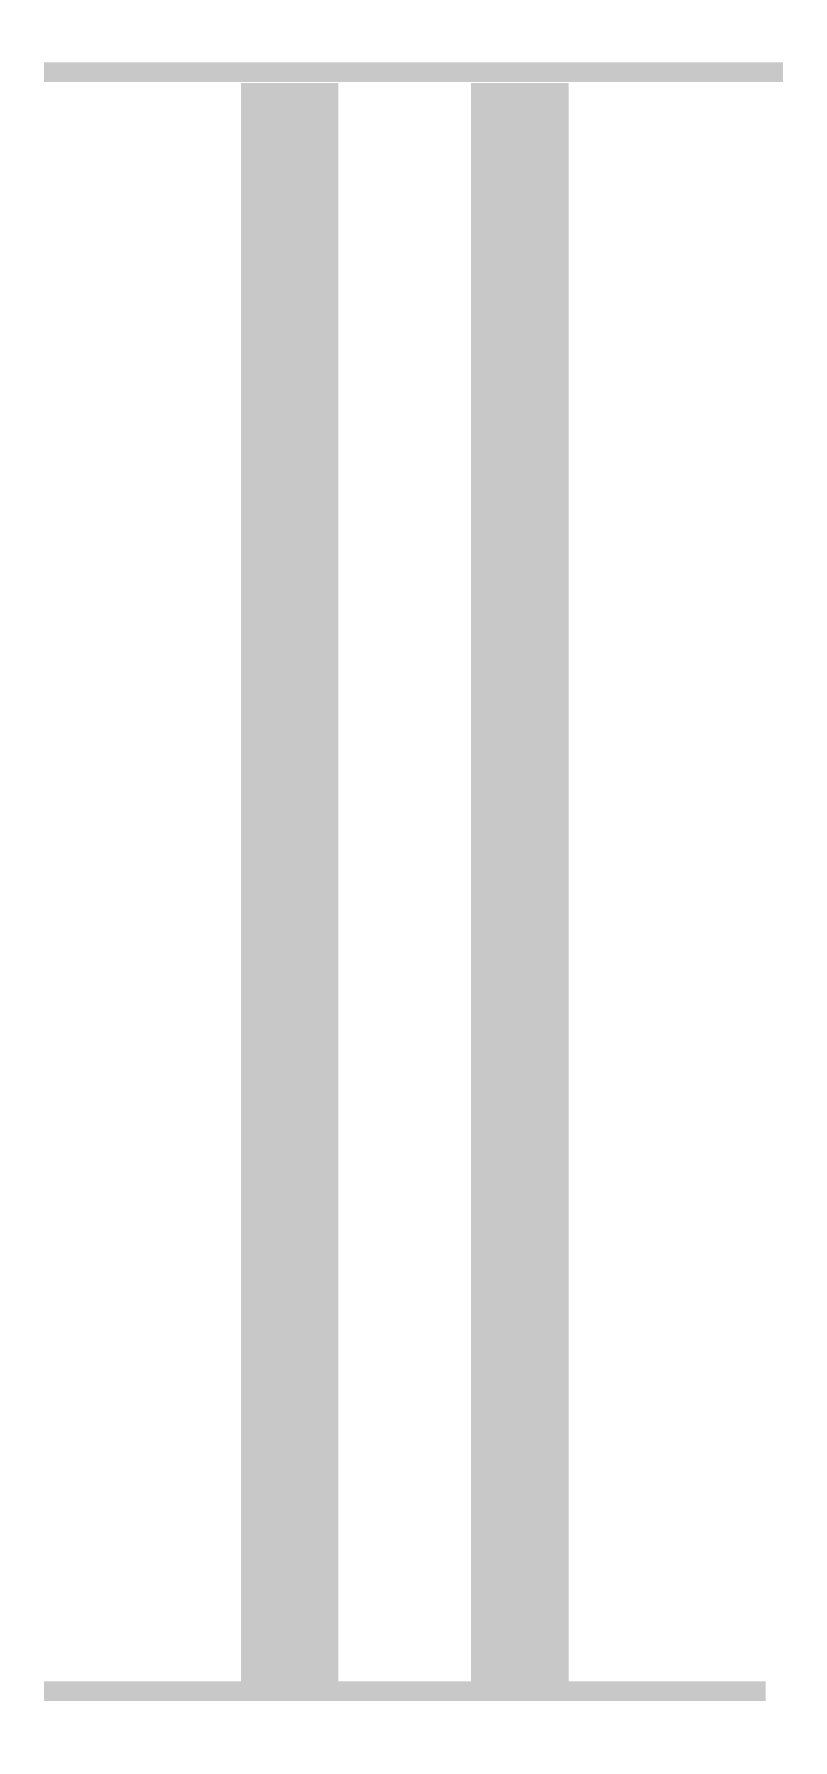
# Model space of a CAD drawing. Header units: inches. Extents: x 16928 to 514628, y -1471 to 241387.
# Drawn here: x 305789 to 306214, y 34424 to 35379 of the extents above; entities that cross this region are included whole.
import ezdxf

# ---------------------------------------------------------------- set-up
doc = ezdxf.new("R2010")
doc.units = ezdxf.units.IN
doc.header["$MEASUREMENT"] = 0
doc.layers.add('FITTING', color=8, linetype='Continuous')

msp = doc.modelspace()

# ---------------------------------------------------------------- linework, layer by layer
at = {"layer": 'FITTING', "color": 3}
for points, const_width in [([(305932.33, 34451.67), (305932.33, 35351.67)], 54.6), ([(305932.33, 34451.67), (305932.33, 35351.67)], 54.6), ([(305932.33, 34451.67), (305932.33, 35351.67)], 54.6), ([(305932.33, 34451.67), (305932.33, 35351.67)], 54.6), ([(306061.18, 34451.67), (306061.18, 35351.67)], 54.6), ([(306061.18, 34451.67), (306061.18, 35351.67)], 54.6), ([(306061.18, 34451.67), (306061.18, 35351.67)], 54.6), ([(306061.18, 34451.67), (306061.18, 35351.67)], 54.6), ([(305794.72, 35357.63), (306079.79, 35357.63)], 10.92), ([(305794.72, 35357.63), (306079.79, 35357.63)], 10.92), ([(305794.72, 35357.63), (306079.79, 35357.63)], 10.92), ([(305794.72, 35357.63), (306079.79, 35357.63)], 10.92), ([(305933.43, 35357.63), (306208.64, 35357.63)], 10.92), ([(305933.43, 35357.63), (306208.64, 35357.63)], 10.92), ([(305933.43, 35357.63), (306208.64, 35357.63)], 10.92), ([(305933.43, 35357.63), (306208.64, 35357.63)], 10.92), ([(305794.72, 34451.67), (306069.93, 34451.67)], 10.92), ([(305794.72, 34451.67), (306069.93, 34451.67)], 10.92), ([(305794.72, 34451.67), (306069.93, 34451.67)], 10.92), ([(305794.72, 34451.67), (306069.93, 34451.67)], 10.92), ([(305923.57, 34451.67), (306198.78, 34451.67)], 10.92), ([(305923.57, 34451.67), (306198.78, 34451.67)], 10.92), ([(305923.57, 34451.67), (306198.78, 34451.67)], 10.92), ([(305923.57, 34451.67), (306198.78, 34451.67)], 10.92)]:
    msp.add_lwpolyline(points, dxfattribs=dict(at, const_width=const_width))

doc.saveas('drawing.dxf')
